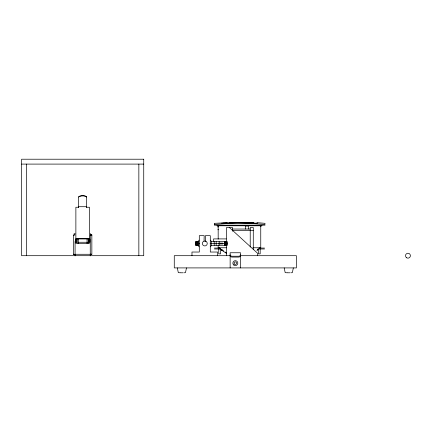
<?xml version="1.0" encoding="UTF-8"?>
<svg xmlns="http://www.w3.org/2000/svg" width="432" height="432" viewBox="0 0 432 432"><rect width="100%" height="100%" fill="white"/><g stroke="black" fill="none" stroke-linecap="round" stroke-linejoin="round"><path stroke-width="0.65" d="M221.956 222.961L221.999 223.49L225.806 223.252A226.319 226.319 0 0 1 237.573 222.745L257.018 223.22L257.375 223.187L257.375 222.674L265.01 223.339L264.967 224.467L261.101 224.181A226.033 226.033 0 0 0 245.425 223.36L237.832 223.328A226.033 226.033 0 0 0 218.23 224.181L214.682 224.489L214.321 224.181M91.67 254.129L91.66 254.486L91.73 254.162M91.854 235.03L91.854 254.335L90.412 254.567L90.59 254.075M186.484 267.91L185.479 272.641L184.248 272.786M293.35 267.91L292.351 272.641L291.114 272.786M73.478 254.335L73.478 235.03C77.036 235.192 73.715 234.209 73.656 235.208M198.985 240.127L198.353 241.65L198.353 245.317L198.985 246.845M210.616 246.845L211.248 245.317L211.248 241.65L210.616 240.127M257.634 249.404L258.115 249.053L257.45 249.545M73.985 233.901L75.087 233.474M258.665 249.129L256.959 250.328L260.415 247.757M260.064 247.757L259.859 248.297M78.673 197.019L79.072 196.792A7.193 6.604 0 0 1 86.265 196.792L86.665 197.019M91.568 254.561L91.055 254.664M91.562 254.583L91.827 254.254M90.364 234.889L91.714 234.862A0.799 0.286 0 0 1 91.795 235.148M204.039 241.164A2.441 2.441 0 0 1 207.193 243.988A2.441 2.441 0 0 1 203.17 245.306A2.441 2.441 0 0 1 204.039 241.164L204.19 235.667L199.303 235.667L199.303 252.034L191.975 252.034L191.975 255.695M223.058 222.658L227.205 222.421M221.897 222.966L214.321 223.339L214.321 224.446M91.265 254.653L90.364 254.497A0.799 0.324 0 0 1 90.493 254.108M253.957 222.529L229.527 222.329M21.6 164.095L143.732 164.095M78.673 206.712L86.665 206.712M78.673 207.247L75.875 207.247L75.875 243.464M86.665 207.247L89.456 207.247L89.456 243.464M214.321 225.164L265.01 225.164M216.864 225.774L262.057 225.774M217.825 226.384L218.522 226.384M260.723 226.384L261.095 226.384M217.841 226.994L218.209 226.994M229.484 227.513L232.535 227.513L232.535 231.201M232.535 229.041L250.225 229.041M217.841 229.743L218.538 229.743M232.535 230.569L253.282 230.569M75.875 238.669L89.456 238.669M76.837 238.955L88.501 238.955M226.26 238.907L213.602 238.907L213.602 241.753M198.833 241.65L195.777 241.65L195.777 245.317L198.563 245.317M211.248 241.65L227.054 241.65L227.054 245.317L211.248 245.317M78.133 242.266L88.501 242.266M219.11 243.119L222.777 243.119L222.777 243.945L219.11 243.945M195.777 243.486L199.465 243.486M210.136 243.486L227.054 243.486M226.557 247.757L218.165 247.757L218.182 245.095M252.844 247.757L260.755 247.757L260.755 225.774M214.412 248.065L218.965 248.065M259.589 248.065L264.508 248.065M214.412 248.983L220.671 248.983M258.617 248.983L264.508 248.983M75.087 254.275L90.256 254.275M230.402 255.695L174.269 255.695L174.269 267.91L296.401 267.91L296.401 255.695L240.343 255.695M180.241 272.786L178.319 272.641L177.32 267.91M180.527 272.786L183.276 272.786M287.113 272.786L285.19 272.641L284.191 267.91M287.393 272.786L290.142 272.786M255.825 223.225L257.018 223.231L257.018 222.712M253.973 223.123L252.126 223.015A253.498 253.498 0 0 0 227.205 223.015L222.469 223.252L222.313 222.712M205.907 241.304L205.411 241.132L205.411 235.667L210.298 235.667L210.298 252.034L217.625 252.034L217.625 255.695M90.558 235.251L90.418 235.197A0.799 0.286 0 0 1 90.445 234.851L91.746 234.889M220.806 249.507L221.956 250.328L218.165 247.757L218.506 247.952M219.656 248.314L218.803 247.757L219.834 248.438M221.378 249.464L222.404 250.144M220.45 248.832L218.846 247.757L219.062 248.335M221.519 249.545L223.657 250.97M225.266 252.04L226.336 252.758M221.891 250.301L226.373 253.287M220.25 248.713L220.806 249.091M221.287 249.421L221.881 249.863M260.183 248.503L260.183 253.865L258.368 253.865L258.368 249.172M257.575 255.695L257.575 253.255L229.484 227.605L226.427 227.605L226.427 255.695M253.282 249.637L253.282 227.513L250.225 227.513L250.225 247.007M248.395 229.041L248.395 225.99L245.344 225.99L245.344 229.041M240.527 267.91L240.527 252.752L230.143 252.752L230.143 267.91M226.978 241.65L226.978 245.317M226.768 241.65L226.768 245.317M225.985 241.65L225.985 245.317M225.466 241.65L225.466 245.317M224.915 241.65L224.915 245.317M224.478 241.65L224.478 245.317M220.552 249.172L220.552 253.865L218.738 253.865L218.738 248.503M219.11 241.65L219.11 245.317M218.165 225.774L218.182 239.101M216.162 241.65L216.162 245.317M214.196 241.65L214.196 245.317M197.915 241.65L197.915 245.317M197.365 241.65L197.365 245.317M196.846 241.65L196.846 245.317M196.403 241.65L196.403 245.317M196.063 241.65L196.063 245.317M195.853 241.65L195.853 245.317M138.85 164.095L138.85 255.695M90.266 233.474L90.266 234.068M90.256 235.03L90.256 255.874M89.937 239.069L89.937 242.266M88.501 238.739L88.501 243.464M88.258 239.069L88.258 243.464L77.074 243.464L77.074 239.269M87.059 239.069L87.059 243.464M86.665 207.668L86.665 196.636L86.265 196.409A7.193 6.604 0 0 0 79.072 196.409L78.673 196.636L78.673 207.668M78.273 239.069L78.273 243.464M76.837 238.739L76.837 243.464M75.395 239.069L75.395 242.266M75.076 241.439L75.087 255.874M26.487 164.095L26.487 255.695M74.963 254.173A0.788 0.324 0 0 1 74.731 254.599A0.788 0.324 0 0 1 73.672 254.545A0.788 0.324 0 0 1 73.721 254.108M240.527 255.668A1.998 1.409 0 0 1 238.529 257.083L232.141 257.083A1.998 1.409 0 0 1 230.143 255.668M240.527 254.826A1.998 1.409 0 0 1 238.529 256.235L232.141 256.235A1.998 1.409 0 0 1 230.143 254.826M143.732 159.214L21.6 159.214L21.6 255.695L143.732 255.695L143.732 159.214M406.733 257.812A2.441 2.441 0 0 0 410.4 255.695A2.441 2.441 0 0 0 406.733 253.584A2.441 2.441 0 0 0 406.733 257.812M233.582 264.913A2.479 2.479 0 0 0 237.73 263.801A2.479 2.479 0 0 0 234.695 260.766A2.479 2.479 0 0 0 233.582 264.913M234.43 264.065A1.28 1.28 0 0 0 236.569 263.493A1.28 1.28 0 0 0 235.003 261.927A1.28 1.28 0 0 0 234.43 264.065"/></g></svg>
